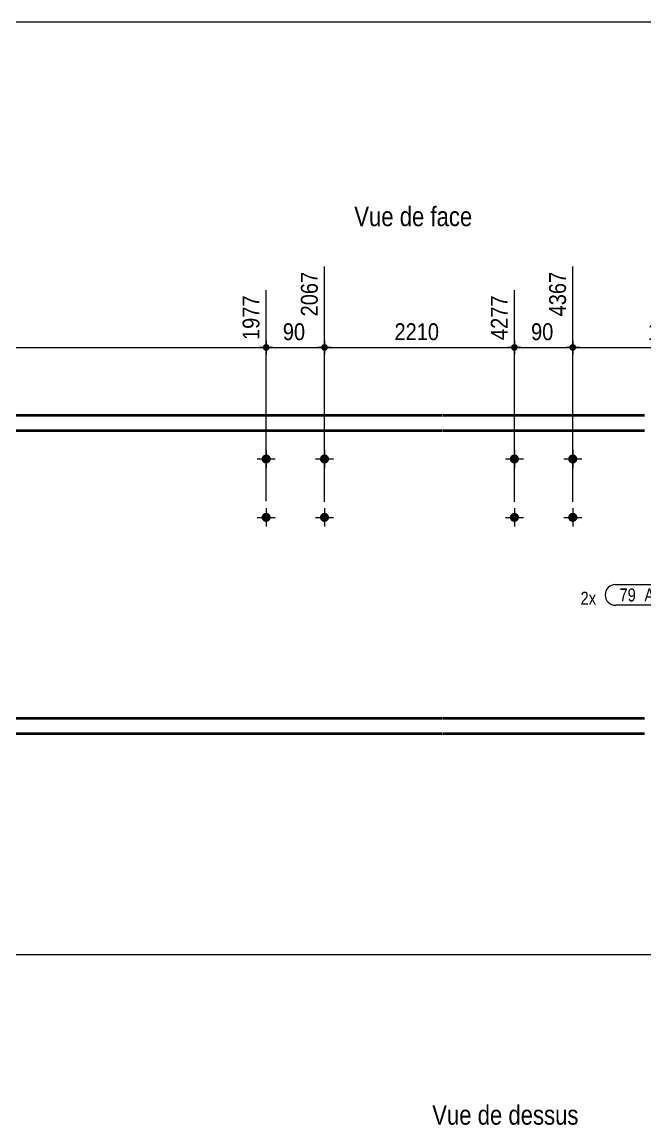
# Model space of a CAD drawing. Header units: millimetres. Extents: x 2 to 584, y 5 to 405.
# Drawn here: x 203.2 to 299.3, y 235 to 405 of the extents above; entities that cross this region are included whole.
import ezdxf

# ---------------------------------------------------------------- set-up
doc = ezdxf.new("R2010")
doc.units = ezdxf.units.MM
for name, color, linetype, lineweight in [('Autre type objet', 1, 'Continuous', 0), ('Boulon', 7, 'Continuous', 0), ('Cotation', 7, 'Continuous', 0), ('Feuille dessin', 5, 'Continuous', 0), ('Piece', 2, 'Continuous', 0), ('Repère pièce', 3, 'Continuous', 0)]:
    doc.layers.add(name, color=color, linetype=linetype, lineweight=lineweight)
doc.styles.add('ARIAL', font='ARIAL.TTF')
doc.styles.add('COMIC_SANS_MS', font='COMIC.TTF')

# ---------------------------------------------------------------- blocks, each defined once
blk = doc.blocks.new('*A10')
at = {"layer": 'Boulon'}
for points in [[(250.56, 337.6), (250.56, 337.57), (250.55, 337.54), (250.55, 337.5), (250.54, 337.47), (250.53, 337.44), (250.52, 337.4), (250.51, 337.37), (250.49, 337.34), (250.48, 337.31), (250.46, 337.28), (250.44, 337.25), (250.42, 337.22), (250.4, 337.19), (250.38, 337.17), (250.36, 337.14), (250.33, 337.12), (250.31, 337.1), (250.28, 337.08), (250.25, 337.06), (250.22, 337.04), (250.19, 337.02), (250.16, 337.01), (250.13, 336.99), (250.1, 336.98), (250.06, 336.97), (250.03, 336.96), (250, 336.95), (249.96, 336.95), (249.93, 336.94), (249.9, 336.94), (249.86, 336.94), (249.83, 336.94), (249.79, 336.94), (249.76, 336.95), (249.73, 336.95), (249.69, 336.96), (249.66, 336.97), (249.63, 336.98), (249.59, 336.99), (249.56, 337.01), (249.53, 337.02), (249.5, 337.04), (249.47, 337.06), (249.44, 337.08), (249.42, 337.1), (249.39, 337.12), (249.37, 337.14), (249.34, 337.17), (249.32, 337.19), (249.3, 337.22), (249.28, 337.25), (249.26, 337.28), (249.24, 337.31), (249.23, 337.34), (249.21, 337.37), (249.2, 337.4), (249.19, 337.44), (249.18, 337.47), (249.18, 337.5), (249.17, 337.54), (249.17, 337.57), (249.16, 337.6), (249.16, 337.64), (249.16, 337.67), (249.17, 337.71), (249.17, 337.74), (249.18, 337.78), (249.18, 337.81), (249.19, 337.84), (249.2, 337.87), (249.21, 337.91), (249.23, 337.94), (249.24, 337.97), (249.26, 338), (249.28, 338.03), (249.3, 338.06), (249.32, 338.08), (249.34, 338.11), (249.37, 338.13), (249.39, 338.16), (249.42, 338.18), (249.44, 338.2), (249.47, 338.22), (249.5, 338.24), (249.53, 338.26), (249.56, 338.27), (249.59, 338.29), (249.63, 338.3), (249.66, 338.31), (249.69, 338.32), (249.73, 338.33), (249.76, 338.33), (249.79, 338.34), (249.83, 338.34), (249.86, 338.34), (249.9, 338.34), (249.93, 338.34), (249.96, 338.33), (250, 338.33), (250.03, 338.32), (250.06, 338.31), (250.1, 338.3), (250.13, 338.29), (250.16, 338.27), (250.19, 338.26), (250.22, 338.24), (250.25, 338.22), (250.28, 338.2), (250.31, 338.18), (250.33, 338.16), (250.36, 338.13), (250.38, 338.11), (250.4, 338.08), (250.42, 338.06), (250.44, 338.03), (250.46, 338), (250.48, 337.97), (250.49, 337.94), (250.51, 337.91), (250.52, 337.87), (250.53, 337.84), (250.54, 337.81), (250.55, 337.78), (250.55, 337.74), (250.56, 337.71), (250.56, 337.67), (250.56, 337.64)], [(250.56, 328.6), (250.56, 328.57), (250.55, 328.54), (250.55, 328.5), (250.54, 328.47), (250.53, 328.44), (250.52, 328.4), (250.51, 328.37), (250.49, 328.34), (250.48, 328.31), (250.46, 328.28), (250.44, 328.25), (250.42, 328.22), (250.4, 328.19), (250.38, 328.17), (250.36, 328.14), (250.33, 328.12), (250.31, 328.1), (250.28, 328.08), (250.25, 328.06), (250.22, 328.04), (250.19, 328.02), (250.16, 328.01), (250.13, 327.99), (250.1, 327.98), (250.06, 327.97), (250.03, 327.96), (250, 327.95), (249.96, 327.95), (249.93, 327.94), (249.9, 327.94), (249.86, 327.94), (249.83, 327.94), (249.79, 327.94), (249.76, 327.95), (249.73, 327.95), (249.69, 327.96), (249.66, 327.97), (249.63, 327.98), (249.59, 327.99), (249.56, 328.01), (249.53, 328.02), (249.5, 328.04), (249.47, 328.06), (249.44, 328.08), (249.42, 328.1), (249.39, 328.12), (249.37, 328.14), (249.34, 328.17), (249.32, 328.19), (249.3, 328.22), (249.28, 328.25), (249.26, 328.28), (249.24, 328.31), (249.23, 328.34), (249.21, 328.37), (249.2, 328.4), (249.19, 328.44), (249.18, 328.47), (249.18, 328.5), (249.17, 328.54), (249.17, 328.57), (249.16, 328.6), (249.16, 328.64), (249.16, 328.67), (249.17, 328.71), (249.17, 328.74), (249.18, 328.78), (249.18, 328.81), (249.19, 328.84), (249.2, 328.87), (249.21, 328.91), (249.23, 328.94), (249.24, 328.97), (249.26, 329), (249.28, 329.03), (249.3, 329.06), (249.32, 329.08), (249.34, 329.11), (249.37, 329.13), (249.39, 329.16), (249.42, 329.18), (249.44, 329.2), (249.47, 329.22), (249.5, 329.24), (249.53, 329.26), (249.56, 329.27), (249.59, 329.29), (249.63, 329.3), (249.66, 329.31), (249.69, 329.32), (249.73, 329.33), (249.76, 329.33), (249.79, 329.34), (249.83, 329.34), (249.86, 329.34), (249.9, 329.34), (249.93, 329.34), (249.96, 329.33), (250, 329.33), (250.03, 329.32), (250.06, 329.31), (250.1, 329.3), (250.13, 329.29), (250.16, 329.27), (250.19, 329.26), (250.22, 329.24), (250.25, 329.22), (250.28, 329.2), (250.31, 329.18), (250.33, 329.16), (250.36, 329.13), (250.38, 329.11), (250.4, 329.08), (250.42, 329.06), (250.44, 329.03), (250.46, 329), (250.48, 328.97), (250.49, 328.94), (250.51, 328.91), (250.52, 328.87), (250.53, 328.84), (250.54, 328.81), (250.55, 328.78), (250.55, 328.74), (250.56, 328.71), (250.56, 328.67), (250.56, 328.64)]]:
    blk.add_hatch(color=256, dxfattribs=at).paths.add_polyline_path(points, flags=17)
at = {"layer": 'Boulon', "linetype": 'Continuous', "lineweight": 0}
for p, q in [((249.86, 339.04), (249.86, 336.24)), ((248.46, 337.64), (251.26, 337.64)), ((249.86, 330.04), (249.86, 327.24)), ((248.46, 328.64), (251.26, 328.64))]:
    blk.add_line(p, q, dxfattribs=at)
blk = doc.blocks.new('*A11')
at = {"layer": 'Boulon'}
for points in [[(241.56, 337.6), (241.56, 337.57), (241.55, 337.54), (241.55, 337.5), (241.54, 337.47), (241.53, 337.44), (241.52, 337.4), (241.51, 337.37), (241.49, 337.34), (241.48, 337.31), (241.46, 337.28), (241.44, 337.25), (241.42, 337.22), (241.4, 337.19), (241.38, 337.17), (241.36, 337.14), (241.33, 337.12), (241.31, 337.1), (241.28, 337.08), (241.25, 337.06), (241.22, 337.04), (241.19, 337.02), (241.16, 337.01), (241.13, 336.99), (241.1, 336.98), (241.06, 336.97), (241.03, 336.96), (241, 336.95), (240.96, 336.95), (240.93, 336.94), (240.9, 336.94), (240.86, 336.94), (240.83, 336.94), (240.79, 336.94), (240.76, 336.95), (240.73, 336.95), (240.69, 336.96), (240.66, 336.97), (240.63, 336.98), (240.59, 336.99), (240.56, 337.01), (240.53, 337.02), (240.5, 337.04), (240.47, 337.06), (240.44, 337.08), (240.42, 337.1), (240.39, 337.12), (240.37, 337.14), (240.34, 337.17), (240.32, 337.19), (240.3, 337.22), (240.28, 337.25), (240.26, 337.28), (240.24, 337.31), (240.23, 337.34), (240.21, 337.37), (240.2, 337.4), (240.19, 337.44), (240.18, 337.47), (240.18, 337.5), (240.17, 337.54), (240.17, 337.57), (240.16, 337.6), (240.16, 337.64), (240.16, 337.67), (240.17, 337.71), (240.17, 337.74), (240.18, 337.78), (240.18, 337.81), (240.19, 337.84), (240.2, 337.87), (240.21, 337.91), (240.23, 337.94), (240.24, 337.97), (240.26, 338), (240.28, 338.03), (240.3, 338.06), (240.32, 338.08), (240.34, 338.11), (240.37, 338.13), (240.39, 338.16), (240.42, 338.18), (240.44, 338.2), (240.47, 338.22), (240.5, 338.24), (240.53, 338.26), (240.56, 338.27), (240.59, 338.29), (240.63, 338.3), (240.66, 338.31), (240.69, 338.32), (240.73, 338.33), (240.76, 338.33), (240.79, 338.34), (240.83, 338.34), (240.86, 338.34), (240.9, 338.34), (240.93, 338.34), (240.96, 338.33), (241, 338.33), (241.03, 338.32), (241.06, 338.31), (241.1, 338.3), (241.13, 338.29), (241.16, 338.27), (241.19, 338.26), (241.22, 338.24), (241.25, 338.22), (241.28, 338.2), (241.31, 338.18), (241.33, 338.16), (241.36, 338.13), (241.38, 338.11), (241.4, 338.08), (241.42, 338.06), (241.44, 338.03), (241.46, 338), (241.48, 337.97), (241.49, 337.94), (241.51, 337.91), (241.52, 337.87), (241.53, 337.84), (241.54, 337.81), (241.55, 337.78), (241.55, 337.74), (241.56, 337.71), (241.56, 337.67), (241.56, 337.64)], [(241.56, 328.6), (241.56, 328.57), (241.55, 328.54), (241.55, 328.5), (241.54, 328.47), (241.53, 328.44), (241.52, 328.4), (241.51, 328.37), (241.49, 328.34), (241.48, 328.31), (241.46, 328.28), (241.44, 328.25), (241.42, 328.22), (241.4, 328.19), (241.38, 328.17), (241.36, 328.14), (241.33, 328.12), (241.31, 328.1), (241.28, 328.08), (241.25, 328.06), (241.22, 328.04), (241.19, 328.02), (241.16, 328.01), (241.13, 327.99), (241.1, 327.98), (241.06, 327.97), (241.03, 327.96), (241, 327.95), (240.96, 327.95), (240.93, 327.94), (240.9, 327.94), (240.86, 327.94), (240.83, 327.94), (240.79, 327.94), (240.76, 327.95), (240.73, 327.95), (240.69, 327.96), (240.66, 327.97), (240.63, 327.98), (240.59, 327.99), (240.56, 328.01), (240.53, 328.02), (240.5, 328.04), (240.47, 328.06), (240.44, 328.08), (240.42, 328.1), (240.39, 328.12), (240.37, 328.14), (240.34, 328.17), (240.32, 328.19), (240.3, 328.22), (240.28, 328.25), (240.26, 328.28), (240.24, 328.31), (240.23, 328.34), (240.21, 328.37), (240.2, 328.4), (240.19, 328.44), (240.18, 328.47), (240.18, 328.5), (240.17, 328.54), (240.17, 328.57), (240.16, 328.6), (240.16, 328.64), (240.16, 328.67), (240.17, 328.71), (240.17, 328.74), (240.18, 328.78), (240.18, 328.81), (240.19, 328.84), (240.2, 328.87), (240.21, 328.91), (240.23, 328.94), (240.24, 328.97), (240.26, 329), (240.28, 329.03), (240.3, 329.06), (240.32, 329.08), (240.34, 329.11), (240.37, 329.13), (240.39, 329.16), (240.42, 329.18), (240.44, 329.2), (240.47, 329.22), (240.5, 329.24), (240.53, 329.26), (240.56, 329.27), (240.59, 329.29), (240.63, 329.3), (240.66, 329.31), (240.69, 329.32), (240.73, 329.33), (240.76, 329.33), (240.79, 329.34), (240.83, 329.34), (240.86, 329.34), (240.9, 329.34), (240.93, 329.34), (240.96, 329.33), (241, 329.33), (241.03, 329.32), (241.06, 329.31), (241.1, 329.3), (241.13, 329.29), (241.16, 329.27), (241.19, 329.26), (241.22, 329.24), (241.25, 329.22), (241.28, 329.2), (241.31, 329.18), (241.33, 329.16), (241.36, 329.13), (241.38, 329.11), (241.4, 329.08), (241.42, 329.06), (241.44, 329.03), (241.46, 329), (241.48, 328.97), (241.49, 328.94), (241.51, 328.91), (241.52, 328.87), (241.53, 328.84), (241.54, 328.81), (241.55, 328.78), (241.55, 328.74), (241.56, 328.71), (241.56, 328.67), (241.56, 328.64)]]:
    blk.add_hatch(color=256, dxfattribs=at).paths.add_polyline_path(points, flags=17)
at = {"layer": 'Boulon', "linetype": 'Continuous', "lineweight": 0}
for p, q in [((240.86, 339.04), (240.86, 336.24)), ((239.46, 337.64), (242.26, 337.64)), ((240.86, 330.04), (240.86, 327.24)), ((239.46, 328.64), (242.26, 328.64))]:
    blk.add_line(p, q, dxfattribs=at)
blk = doc.blocks.new('*A14')
at = {"layer": 'Boulon'}
for points in [[(288.87, 337.6), (288.86, 337.57), (288.86, 337.54), (288.85, 337.5), (288.85, 337.47), (288.84, 337.44), (288.83, 337.4), (288.81, 337.37), (288.8, 337.34), (288.78, 337.31), (288.77, 337.28), (288.75, 337.25), (288.73, 337.22), (288.71, 337.19), (288.69, 337.17), (288.66, 337.14), (288.64, 337.12), (288.61, 337.1), (288.58, 337.08), (288.56, 337.06), (288.53, 337.04), (288.5, 337.02), (288.47, 337.01), (288.44, 336.99), (288.4, 336.98), (288.37, 336.97), (288.34, 336.96), (288.3, 336.95), (288.27, 336.95), (288.24, 336.94), (288.2, 336.94), (288.17, 336.94), (288.13, 336.94), (288.1, 336.94), (288.06, 336.95), (288.03, 336.95), (288, 336.96), (287.96, 336.97), (287.93, 336.98), (287.9, 336.99), (287.87, 337.01), (287.84, 337.02), (287.81, 337.04), (287.78, 337.06), (287.75, 337.08), (287.72, 337.1), (287.7, 337.12), (287.67, 337.14), (287.65, 337.17), (287.63, 337.19), (287.6, 337.22), (287.59, 337.25), (287.57, 337.28), (287.55, 337.31), (287.53, 337.34), (287.52, 337.37), (287.51, 337.4), (287.5, 337.44), (287.49, 337.47), (287.48, 337.5), (287.47, 337.54), (287.47, 337.57), (287.47, 337.6), (287.47, 337.64), (287.47, 337.67), (287.47, 337.71), (287.47, 337.74), (287.48, 337.78), (287.49, 337.81), (287.5, 337.84), (287.51, 337.87), (287.52, 337.91), (287.53, 337.94), (287.55, 337.97), (287.57, 338), (287.59, 338.03), (287.6, 338.06), (287.63, 338.08), (287.65, 338.11), (287.67, 338.13), (287.7, 338.16), (287.72, 338.18), (287.75, 338.2), (287.78, 338.22), (287.81, 338.24), (287.84, 338.26), (287.87, 338.27), (287.9, 338.29), (287.93, 338.3), (287.96, 338.31), (288, 338.32), (288.03, 338.33), (288.06, 338.33), (288.1, 338.34), (288.13, 338.34), (288.17, 338.34), (288.2, 338.34), (288.24, 338.34), (288.27, 338.33), (288.3, 338.33), (288.34, 338.32), (288.37, 338.31), (288.4, 338.3), (288.44, 338.29), (288.47, 338.27), (288.5, 338.26), (288.53, 338.24), (288.56, 338.22), (288.58, 338.2), (288.61, 338.18), (288.64, 338.16), (288.66, 338.13), (288.69, 338.11), (288.71, 338.08), (288.73, 338.06), (288.75, 338.03), (288.77, 338), (288.78, 337.97), (288.8, 337.94), (288.81, 337.91), (288.83, 337.87), (288.84, 337.84), (288.85, 337.81), (288.85, 337.78), (288.86, 337.74), (288.86, 337.71), (288.87, 337.67), (288.87, 337.64)], [(288.87, 328.6), (288.86, 328.57), (288.86, 328.54), (288.85, 328.5), (288.85, 328.47), (288.84, 328.44), (288.83, 328.4), (288.81, 328.37), (288.8, 328.34), (288.78, 328.31), (288.77, 328.28), (288.75, 328.25), (288.73, 328.22), (288.71, 328.19), (288.69, 328.17), (288.66, 328.14), (288.64, 328.12), (288.61, 328.1), (288.58, 328.08), (288.56, 328.06), (288.53, 328.04), (288.5, 328.02), (288.47, 328.01), (288.44, 327.99), (288.4, 327.98), (288.37, 327.97), (288.34, 327.96), (288.3, 327.95), (288.27, 327.95), (288.24, 327.94), (288.2, 327.94), (288.17, 327.94), (288.13, 327.94), (288.1, 327.94), (288.06, 327.95), (288.03, 327.95), (288, 327.96), (287.96, 327.97), (287.93, 327.98), (287.9, 327.99), (287.87, 328.01), (287.84, 328.02), (287.81, 328.04), (287.78, 328.06), (287.75, 328.08), (287.72, 328.1), (287.7, 328.12), (287.67, 328.14), (287.65, 328.17), (287.63, 328.19), (287.6, 328.22), (287.59, 328.25), (287.57, 328.28), (287.55, 328.31), (287.53, 328.34), (287.52, 328.37), (287.51, 328.4), (287.5, 328.44), (287.49, 328.47), (287.48, 328.5), (287.47, 328.54), (287.47, 328.57), (287.47, 328.6), (287.47, 328.64), (287.47, 328.67), (287.47, 328.71), (287.47, 328.74), (287.48, 328.78), (287.49, 328.81), (287.5, 328.84), (287.51, 328.87), (287.52, 328.91), (287.53, 328.94), (287.55, 328.97), (287.57, 329), (287.59, 329.03), (287.6, 329.06), (287.63, 329.08), (287.65, 329.11), (287.67, 329.13), (287.7, 329.16), (287.72, 329.18), (287.75, 329.2), (287.78, 329.22), (287.81, 329.24), (287.84, 329.26), (287.87, 329.27), (287.9, 329.29), (287.93, 329.3), (287.96, 329.31), (288, 329.32), (288.03, 329.33), (288.06, 329.33), (288.1, 329.34), (288.13, 329.34), (288.17, 329.34), (288.2, 329.34), (288.24, 329.34), (288.27, 329.33), (288.3, 329.33), (288.34, 329.32), (288.37, 329.31), (288.4, 329.3), (288.44, 329.29), (288.47, 329.27), (288.5, 329.26), (288.53, 329.24), (288.56, 329.22), (288.58, 329.2), (288.61, 329.18), (288.64, 329.16), (288.66, 329.13), (288.69, 329.11), (288.71, 329.08), (288.73, 329.06), (288.75, 329.03), (288.77, 329), (288.78, 328.97), (288.8, 328.94), (288.81, 328.91), (288.83, 328.87), (288.84, 328.84), (288.85, 328.81), (288.85, 328.78), (288.86, 328.74), (288.86, 328.71), (288.87, 328.67), (288.87, 328.64)]]:
    blk.add_hatch(color=256, dxfattribs=at).paths.add_polyline_path(points, flags=17)
at = {"layer": 'Boulon', "linetype": 'Continuous', "lineweight": 0}
for p, q in [((288.17, 339.04), (288.17, 336.24)), ((286.77, 337.64), (289.57, 337.64)), ((288.17, 330.04), (288.17, 327.24)), ((286.77, 328.64), (289.57, 328.64))]:
    blk.add_line(p, q, dxfattribs=at)
blk = doc.blocks.new('*A15')
at = {"layer": 'Boulon'}
for points in [[(279.87, 337.6), (279.86, 337.57), (279.86, 337.54), (279.85, 337.5), (279.85, 337.47), (279.84, 337.44), (279.83, 337.4), (279.81, 337.37), (279.8, 337.34), (279.78, 337.31), (279.77, 337.28), (279.75, 337.25), (279.73, 337.22), (279.71, 337.19), (279.69, 337.17), (279.66, 337.14), (279.64, 337.12), (279.61, 337.1), (279.58, 337.08), (279.56, 337.06), (279.53, 337.04), (279.5, 337.02), (279.47, 337.01), (279.44, 336.99), (279.4, 336.98), (279.37, 336.97), (279.34, 336.96), (279.3, 336.95), (279.27, 336.95), (279.24, 336.94), (279.2, 336.94), (279.17, 336.94), (279.13, 336.94), (279.1, 336.94), (279.06, 336.95), (279.03, 336.95), (279, 336.96), (278.96, 336.97), (278.93, 336.98), (278.9, 336.99), (278.87, 337.01), (278.84, 337.02), (278.81, 337.04), (278.78, 337.06), (278.75, 337.08), (278.72, 337.1), (278.7, 337.12), (278.67, 337.14), (278.65, 337.17), (278.63, 337.19), (278.6, 337.22), (278.59, 337.25), (278.57, 337.28), (278.55, 337.31), (278.53, 337.34), (278.52, 337.37), (278.51, 337.4), (278.5, 337.44), (278.49, 337.47), (278.48, 337.5), (278.47, 337.54), (278.47, 337.57), (278.47, 337.6), (278.47, 337.64), (278.47, 337.67), (278.47, 337.71), (278.47, 337.74), (278.48, 337.78), (278.49, 337.81), (278.5, 337.84), (278.51, 337.87), (278.52, 337.91), (278.53, 337.94), (278.55, 337.97), (278.57, 338), (278.59, 338.03), (278.6, 338.06), (278.63, 338.08), (278.65, 338.11), (278.67, 338.13), (278.7, 338.16), (278.72, 338.18), (278.75, 338.2), (278.78, 338.22), (278.81, 338.24), (278.84, 338.26), (278.87, 338.27), (278.9, 338.29), (278.93, 338.3), (278.96, 338.31), (279, 338.32), (279.03, 338.33), (279.06, 338.33), (279.1, 338.34), (279.13, 338.34), (279.17, 338.34), (279.2, 338.34), (279.24, 338.34), (279.27, 338.33), (279.3, 338.33), (279.34, 338.32), (279.37, 338.31), (279.4, 338.3), (279.44, 338.29), (279.47, 338.27), (279.5, 338.26), (279.53, 338.24), (279.56, 338.22), (279.58, 338.2), (279.61, 338.18), (279.64, 338.16), (279.66, 338.13), (279.69, 338.11), (279.71, 338.08), (279.73, 338.06), (279.75, 338.03), (279.77, 338), (279.78, 337.97), (279.8, 337.94), (279.81, 337.91), (279.83, 337.87), (279.84, 337.84), (279.85, 337.81), (279.85, 337.78), (279.86, 337.74), (279.86, 337.71), (279.87, 337.67), (279.87, 337.64)], [(279.87, 328.6), (279.86, 328.57), (279.86, 328.54), (279.85, 328.5), (279.85, 328.47), (279.84, 328.44), (279.83, 328.4), (279.81, 328.37), (279.8, 328.34), (279.78, 328.31), (279.77, 328.28), (279.75, 328.25), (279.73, 328.22), (279.71, 328.19), (279.69, 328.17), (279.66, 328.14), (279.64, 328.12), (279.61, 328.1), (279.58, 328.08), (279.56, 328.06), (279.53, 328.04), (279.5, 328.02), (279.47, 328.01), (279.44, 327.99), (279.4, 327.98), (279.37, 327.97), (279.34, 327.96), (279.3, 327.95), (279.27, 327.95), (279.24, 327.94), (279.2, 327.94), (279.17, 327.94), (279.13, 327.94), (279.1, 327.94), (279.06, 327.95), (279.03, 327.95), (279, 327.96), (278.96, 327.97), (278.93, 327.98), (278.9, 327.99), (278.87, 328.01), (278.84, 328.02), (278.81, 328.04), (278.78, 328.06), (278.75, 328.08), (278.72, 328.1), (278.7, 328.12), (278.67, 328.14), (278.65, 328.17), (278.63, 328.19), (278.6, 328.22), (278.59, 328.25), (278.57, 328.28), (278.55, 328.31), (278.53, 328.34), (278.52, 328.37), (278.51, 328.4), (278.5, 328.44), (278.49, 328.47), (278.48, 328.5), (278.47, 328.54), (278.47, 328.57), (278.47, 328.6), (278.47, 328.64), (278.47, 328.67), (278.47, 328.71), (278.47, 328.74), (278.48, 328.78), (278.49, 328.81), (278.5, 328.84), (278.51, 328.87), (278.52, 328.91), (278.53, 328.94), (278.55, 328.97), (278.57, 329), (278.59, 329.03), (278.6, 329.06), (278.63, 329.08), (278.65, 329.11), (278.67, 329.13), (278.7, 329.16), (278.72, 329.18), (278.75, 329.2), (278.78, 329.22), (278.81, 329.24), (278.84, 329.26), (278.87, 329.27), (278.9, 329.29), (278.93, 329.3), (278.96, 329.31), (279, 329.32), (279.03, 329.33), (279.06, 329.33), (279.1, 329.34), (279.13, 329.34), (279.17, 329.34), (279.2, 329.34), (279.24, 329.34), (279.27, 329.33), (279.3, 329.33), (279.34, 329.32), (279.37, 329.31), (279.4, 329.3), (279.44, 329.29), (279.47, 329.27), (279.5, 329.26), (279.53, 329.24), (279.56, 329.22), (279.58, 329.2), (279.61, 329.18), (279.64, 329.16), (279.66, 329.13), (279.69, 329.11), (279.71, 329.08), (279.73, 329.06), (279.75, 329.03), (279.77, 329), (279.78, 328.97), (279.8, 328.94), (279.81, 328.91), (279.83, 328.87), (279.84, 328.84), (279.85, 328.81), (279.85, 328.78), (279.86, 328.74), (279.86, 328.71), (279.87, 328.67), (279.87, 328.64)]]:
    blk.add_hatch(color=256, dxfattribs=at).paths.add_polyline_path(points, flags=17)
at = {"layer": 'Boulon', "linetype": 'Continuous', "lineweight": 0}
for p, q in [((279.17, 339.04), (279.17, 336.24)), ((277.77, 337.64), (280.57, 337.64)), ((279.17, 330.04), (279.17, 327.24)), ((277.77, 328.64), (280.57, 328.64))]:
    blk.add_line(p, q, dxfattribs=at)
blk = doc.blocks.new('*A21')
at = {"layer": 'Piece', "color": 2, "linetype": 'Continuous', "lineweight": 40}
for p, q in [((267.970239, 344.33913), (43.128043, 344.33913)), ((299.26417, 344.33913), (268.070239, 344.33913)), ((43.818043, 342.03913), (267.970239, 342.03913)), ((268.070239, 342.03913), (299.26417, 342.03913)), ((267.970239, 297.63913), (57.138043, 297.63913)), ((299.26417, 297.63913), (268.070239, 297.63913)), ((57.828043, 295.33913), (267.970239, 295.33913)), ((268.070239, 295.33913), (299.26417, 295.33913))]:
    blk.add_line(p, q, dxfattribs=at)
blk = doc.blocks.new('*A67')
at = {"layer": 'Feuille dessin', "linetype": 'Continuous', "lineweight": 0}
blk.add_line((579, 405), (5, 405), dxfattribs=at)
blk = doc.blocks.new('*A90')
at = {"layer": 'Repère pièce', "linetype": 'Continuous', "lineweight": 0}
for p, q in [((294.775474, 318.280126), (308.508092, 318.280126)), ((313.708092, 317.030126), (310.708092, 317.030126)), ((318.304319, 312.686443), (313.708092, 317.030126)), ((308.508092, 315.080126), (294.775474, 315.080126))]:
    blk.add_line(p, q, dxfattribs=at)
for centre, start, end in [((294.775474, 316.680126), 90, 270), ((308.508092, 316.680126), 270, 90)]:
    blk.add_arc(centre, 1.6, start, end, dxfattribs=at)
at = {"layer": 'Repère pièce', "style": 'COMIC_SANS_MS', "width": 0.85}
for s, p in [('2x', (289.373326, 315.180126)), ('79', (295.375474, 315.680126)), ('AV/', (299.231334, 315.680126)), ('AR', (304.281138, 315.680126))]:
    blk.add_text(s, height=2, dxfattribs=at).set_placement(p)
blk = doc.blocks.new('*A91')
at = {"layer": 'Autre type objet', "style": 'COMIC_SANS_MS', "width": 0.85}
blk.add_text('Vue de face', height=3, dxfattribs=at).set_placement((254.455468, 373.531219))
blk = doc.blocks.new('*A98')
at = {"layer": 'Cotation', "linetype": 'Continuous', "lineweight": 0}
blk.add_line((88.1, 261.25), (310.56, 261.25), dxfattribs=at)
blk = doc.blocks.new('*A110')
at = {"layer": 'Cotation'}
for points in [[(111.53, 354.32), (111.51, 354.32), (111.48, 354.32), (111.46, 354.33), (111.43, 354.33), (111.41, 354.34), (111.38, 354.35), (111.36, 354.36), (111.34, 354.37), (111.31, 354.38), (111.29, 354.39), (111.27, 354.41), (111.25, 354.42), (111.23, 354.44), (111.21, 354.45), (111.19, 354.47), (111.17, 354.49), (111.16, 354.51), (111.14, 354.53), (111.13, 354.55), (111.11, 354.57), (111.1, 354.59), (111.09, 354.62), (111.08, 354.64), (111.07, 354.66), (111.06, 354.69), (111.05, 354.71), (111.05, 354.74), (111.04, 354.76), (111.04, 354.79), (111.04, 354.81), (111.04, 354.84), (111.04, 354.86), (111.04, 354.89), (111.04, 354.92), (111.05, 354.94), (111.05, 354.97), (111.06, 354.99), (111.07, 355.01), (111.08, 355.04), (111.09, 355.06), (111.1, 355.08), (111.11, 355.11), (111.13, 355.13), (111.14, 355.15), (111.16, 355.17), (111.17, 355.19), (111.19, 355.21), (111.21, 355.22), (111.23, 355.24), (111.25, 355.26), (111.27, 355.27), (111.29, 355.29), (111.31, 355.3), (111.34, 355.31), (111.36, 355.32), (111.38, 355.33), (111.41, 355.34), (111.43, 355.34), (111.46, 355.35), (111.48, 355.35), (111.51, 355.36), (111.53, 355.36), (111.56, 355.36), (111.58, 355.36), (111.61, 355.36), (111.63, 355.35), (111.66, 355.35), (111.68, 355.34), (111.71, 355.34), (111.73, 355.33), (111.76, 355.32), (111.78, 355.31), (111.8, 355.3), (111.83, 355.29), (111.85, 355.27), (111.87, 355.26), (111.89, 355.24), (111.91, 355.22), (111.93, 355.21), (111.94, 355.19), (111.96, 355.17), (111.98, 355.15), (111.99, 355.13), (112, 355.11), (112.02, 355.08), (112.03, 355.06), (112.04, 355.04), (112.05, 355.01), (112.06, 354.99), (112.06, 354.97), (112.07, 354.94), (112.07, 354.92), (112.08, 354.89), (112.08, 354.86), (112.08, 354.84), (112.08, 354.81), (112.08, 354.79), (112.07, 354.76), (112.07, 354.74), (112.06, 354.71), (112.06, 354.69), (112.05, 354.66), (112.04, 354.64), (112.03, 354.62), (112.02, 354.59), (112, 354.57), (111.99, 354.55), (111.98, 354.53), (111.96, 354.51), (111.94, 354.49), (111.93, 354.47), (111.91, 354.45), (111.89, 354.44), (111.87, 354.42), (111.85, 354.41), (111.83, 354.39), (111.8, 354.38), (111.78, 354.37), (111.76, 354.36), (111.73, 354.35), (111.71, 354.34), (111.68, 354.33), (111.66, 354.33), (111.63, 354.32), (111.61, 354.32), (111.58, 354.32), (111.56, 354.32)], [(240.84, 354.32), (240.81, 354.32), (240.79, 354.32), (240.76, 354.33), (240.74, 354.33), (240.71, 354.34), (240.69, 354.35), (240.66, 354.36), (240.64, 354.37), (240.62, 354.38), (240.59, 354.39), (240.57, 354.41), (240.55, 354.42), (240.53, 354.44), (240.51, 354.45), (240.49, 354.47), (240.48, 354.49), (240.46, 354.51), (240.44, 354.53), (240.43, 354.55), (240.42, 354.57), (240.4, 354.59), (240.39, 354.62), (240.38, 354.64), (240.37, 354.66), (240.36, 354.69), (240.36, 354.71), (240.35, 354.74), (240.35, 354.76), (240.34, 354.79), (240.34, 354.81), (240.34, 354.84), (240.34, 354.86), (240.34, 354.89), (240.35, 354.92), (240.35, 354.94), (240.36, 354.97), (240.36, 354.99), (240.37, 355.01), (240.38, 355.04), (240.39, 355.06), (240.4, 355.08), (240.42, 355.11), (240.43, 355.13), (240.44, 355.15), (240.46, 355.17), (240.48, 355.19), (240.49, 355.21), (240.51, 355.22), (240.53, 355.24), (240.55, 355.26), (240.57, 355.27), (240.59, 355.29), (240.62, 355.3), (240.64, 355.31), (240.66, 355.32), (240.69, 355.33), (240.71, 355.34), (240.74, 355.34), (240.76, 355.35), (240.79, 355.35), (240.81, 355.36), (240.84, 355.36), (240.86, 355.36), (240.89, 355.36), (240.91, 355.36), (240.94, 355.35), (240.96, 355.35), (240.99, 355.34), (241.01, 355.34), (241.04, 355.33), (241.06, 355.32), (241.08, 355.31), (241.11, 355.3), (241.13, 355.29), (241.15, 355.27), (241.17, 355.26), (241.19, 355.24), (241.21, 355.22), (241.23, 355.21), (241.25, 355.19), (241.26, 355.17), (241.28, 355.15), (241.29, 355.13), (241.31, 355.11), (241.32, 355.08), (241.33, 355.06), (241.34, 355.04), (241.35, 355.01), (241.36, 354.99), (241.37, 354.97), (241.37, 354.94), (241.38, 354.92), (241.38, 354.89), (241.38, 354.86), (241.38, 354.84), (241.38, 354.81), (241.38, 354.79), (241.38, 354.76), (241.37, 354.74), (241.37, 354.71), (241.36, 354.69), (241.35, 354.66), (241.34, 354.64), (241.33, 354.62), (241.32, 354.59), (241.31, 354.57), (241.29, 354.55), (241.28, 354.53), (241.26, 354.51), (241.25, 354.49), (241.23, 354.47), (241.21, 354.45), (241.19, 354.44), (241.17, 354.42), (241.15, 354.41), (241.13, 354.39), (241.11, 354.38), (241.08, 354.37), (241.06, 354.36), (241.04, 354.35), (241.01, 354.34), (240.99, 354.33), (240.96, 354.33), (240.94, 354.32), (240.91, 354.32), (240.89, 354.32), (240.86, 354.32)]]:
    blk.add_hatch(color=256, dxfattribs=at).paths.add_polyline_path(points, flags=17)
at = {"layer": 'Cotation', "linetype": 'Continuous', "lineweight": 0}
for p, q in [((111.56, 331.14), (111.56, 365.4)), ((240.86, 331.14), (240.86, 363.69)), ((111.56, 355.88), (111.56, 353.8)), ((240.86, 355.88), (240.86, 353.8)), ((112.6, 354.84), (110.52, 354.84)), ((111.56, 354.84), (110.52, 354.84)), ((111.56, 354.84), (240.86, 354.84)), ((241.9, 354.84), (239.82, 354.84)), ((240.86, 354.84), (241.9, 354.84))]:
    blk.add_line(p, q, dxfattribs=at)
at = {"layer": 'Cotation'}
for p in [(111.56, 354.84), (240.86, 354.84)]:
    blk.add_point(p, dxfattribs=at)
at = {"layer": 'Cotation', "style": 'ARIAL', "width": 0.85}
blk.add_text('1977', height=2.6, rotation=90.0002, dxfattribs=at).set_placement((239.82, 355.98))
blk.add_text('1293', height=2.6, dxfattribs=at).set_placement((172.35, 355.96))
blk = doc.blocks.new('*A111')
at = {"layer": 'Cotation'}
for points in [[(240.84, 354.32), (240.81, 354.32), (240.79, 354.32), (240.76, 354.33), (240.74, 354.33), (240.71, 354.34), (240.69, 354.35), (240.66, 354.36), (240.64, 354.37), (240.62, 354.38), (240.59, 354.39), (240.57, 354.41), (240.55, 354.42), (240.53, 354.44), (240.51, 354.45), (240.49, 354.47), (240.48, 354.49), (240.46, 354.51), (240.44, 354.53), (240.43, 354.55), (240.42, 354.57), (240.4, 354.59), (240.39, 354.62), (240.38, 354.64), (240.37, 354.66), (240.36, 354.69), (240.36, 354.71), (240.35, 354.74), (240.35, 354.76), (240.34, 354.79), (240.34, 354.81), (240.34, 354.84), (240.34, 354.86), (240.34, 354.89), (240.35, 354.92), (240.35, 354.94), (240.36, 354.97), (240.36, 354.99), (240.37, 355.01), (240.38, 355.04), (240.39, 355.06), (240.4, 355.08), (240.42, 355.11), (240.43, 355.13), (240.44, 355.15), (240.46, 355.17), (240.48, 355.19), (240.49, 355.21), (240.51, 355.22), (240.53, 355.24), (240.55, 355.26), (240.57, 355.27), (240.59, 355.29), (240.62, 355.3), (240.64, 355.31), (240.66, 355.32), (240.69, 355.33), (240.71, 355.34), (240.74, 355.34), (240.76, 355.35), (240.79, 355.35), (240.81, 355.36), (240.84, 355.36), (240.86, 355.36), (240.89, 355.36), (240.91, 355.36), (240.94, 355.35), (240.96, 355.35), (240.99, 355.34), (241.01, 355.34), (241.04, 355.33), (241.06, 355.32), (241.08, 355.31), (241.11, 355.3), (241.13, 355.29), (241.15, 355.27), (241.17, 355.26), (241.19, 355.24), (241.21, 355.22), (241.23, 355.21), (241.25, 355.19), (241.26, 355.17), (241.28, 355.15), (241.29, 355.13), (241.31, 355.11), (241.32, 355.08), (241.33, 355.06), (241.34, 355.04), (241.35, 355.01), (241.36, 354.99), (241.37, 354.97), (241.37, 354.94), (241.38, 354.92), (241.38, 354.89), (241.38, 354.86), (241.38, 354.84), (241.38, 354.81), (241.38, 354.79), (241.38, 354.76), (241.37, 354.74), (241.37, 354.71), (241.36, 354.69), (241.35, 354.66), (241.34, 354.64), (241.33, 354.62), (241.32, 354.59), (241.31, 354.57), (241.29, 354.55), (241.28, 354.53), (241.26, 354.51), (241.25, 354.49), (241.23, 354.47), (241.21, 354.45), (241.19, 354.44), (241.17, 354.42), (241.15, 354.41), (241.13, 354.39), (241.11, 354.38), (241.08, 354.37), (241.06, 354.36), (241.04, 354.35), (241.01, 354.34), (240.99, 354.33), (240.96, 354.33), (240.94, 354.32), (240.91, 354.32), (240.89, 354.32), (240.86, 354.32)], [(249.84, 354.32), (249.81, 354.32), (249.79, 354.32), (249.76, 354.33), (249.74, 354.33), (249.71, 354.34), (249.69, 354.35), (249.66, 354.36), (249.64, 354.37), (249.62, 354.38), (249.59, 354.39), (249.57, 354.41), (249.55, 354.42), (249.53, 354.44), (249.51, 354.45), (249.49, 354.47), (249.48, 354.49), (249.46, 354.51), (249.44, 354.53), (249.43, 354.55), (249.42, 354.57), (249.4, 354.59), (249.39, 354.62), (249.38, 354.64), (249.37, 354.66), (249.36, 354.69), (249.36, 354.71), (249.35, 354.74), (249.35, 354.76), (249.34, 354.79), (249.34, 354.81), (249.34, 354.84), (249.34, 354.86), (249.34, 354.89), (249.35, 354.92), (249.35, 354.94), (249.36, 354.97), (249.36, 354.99), (249.37, 355.01), (249.38, 355.04), (249.39, 355.06), (249.4, 355.08), (249.42, 355.11), (249.43, 355.13), (249.44, 355.15), (249.46, 355.17), (249.48, 355.19), (249.49, 355.21), (249.51, 355.22), (249.53, 355.24), (249.55, 355.26), (249.57, 355.27), (249.59, 355.29), (249.62, 355.3), (249.64, 355.31), (249.66, 355.32), (249.69, 355.33), (249.71, 355.34), (249.74, 355.34), (249.76, 355.35), (249.79, 355.35), (249.81, 355.36), (249.84, 355.36), (249.86, 355.36), (249.89, 355.36), (249.91, 355.36), (249.94, 355.35), (249.96, 355.35), (249.99, 355.34), (250.01, 355.34), (250.04, 355.33), (250.06, 355.32), (250.08, 355.31), (250.11, 355.3), (250.13, 355.29), (250.15, 355.27), (250.17, 355.26), (250.19, 355.24), (250.21, 355.22), (250.23, 355.21), (250.25, 355.19), (250.26, 355.17), (250.28, 355.15), (250.29, 355.13), (250.31, 355.11), (250.32, 355.08), (250.33, 355.06), (250.34, 355.04), (250.35, 355.01), (250.36, 354.99), (250.37, 354.97), (250.37, 354.94), (250.38, 354.92), (250.38, 354.89), (250.38, 354.86), (250.38, 354.84), (250.38, 354.81), (250.38, 354.79), (250.38, 354.76), (250.37, 354.74), (250.37, 354.71), (250.36, 354.69), (250.35, 354.66), (250.34, 354.64), (250.33, 354.62), (250.32, 354.59), (250.31, 354.57), (250.29, 354.55), (250.28, 354.53), (250.26, 354.51), (250.25, 354.49), (250.23, 354.47), (250.21, 354.45), (250.19, 354.44), (250.17, 354.42), (250.15, 354.41), (250.13, 354.39), (250.11, 354.38), (250.08, 354.37), (250.06, 354.36), (250.04, 354.35), (250.01, 354.34), (249.99, 354.33), (249.96, 354.33), (249.94, 354.32), (249.91, 354.32), (249.89, 354.32), (249.86, 354.32)]]:
    blk.add_hatch(color=256, dxfattribs=at).paths.add_polyline_path(points, flags=17)
at = {"layer": 'Cotation', "linetype": 'Continuous', "lineweight": 0}
for p, q in [((249.86, 331.04), (249.86, 367.33)), ((240.86, 331.14), (240.86, 363.69)), ((240.86, 355.88), (240.86, 353.8)), ((249.86, 355.88), (249.86, 353.8)), ((241.9, 354.84), (239.82, 354.84)), ((240.86, 354.84), (239.82, 354.84)), ((240.86, 354.84), (249.86, 354.84)), ((250.9, 354.84), (248.82, 354.84)), ((249.86, 354.84), (250.9, 354.84))]:
    blk.add_line(p, q, dxfattribs=at)
at = {"layer": 'Cotation'}
for p in [(240.86, 354.84), (249.86, 354.84)]:
    blk.add_point(p, dxfattribs=at)
at = {"layer": 'Cotation', "style": 'ARIAL', "width": 0.85}
blk.add_text('2067', height=2.6, rotation=90.0002, dxfattribs=at).set_placement((248.82, 359.62))
blk.add_text('90', height=2.6, dxfattribs=at).set_placement((243.43, 355.96))
blk = doc.blocks.new('*A112')
at = {"layer": 'Cotation'}
for points in [[(249.84, 354.32), (249.81, 354.32), (249.79, 354.32), (249.76, 354.33), (249.74, 354.33), (249.71, 354.34), (249.69, 354.35), (249.66, 354.36), (249.64, 354.37), (249.62, 354.38), (249.59, 354.39), (249.57, 354.41), (249.55, 354.42), (249.53, 354.44), (249.51, 354.45), (249.49, 354.47), (249.48, 354.49), (249.46, 354.51), (249.44, 354.53), (249.43, 354.55), (249.42, 354.57), (249.4, 354.59), (249.39, 354.62), (249.38, 354.64), (249.37, 354.66), (249.36, 354.69), (249.36, 354.71), (249.35, 354.74), (249.35, 354.76), (249.34, 354.79), (249.34, 354.81), (249.34, 354.84), (249.34, 354.86), (249.34, 354.89), (249.35, 354.92), (249.35, 354.94), (249.36, 354.97), (249.36, 354.99), (249.37, 355.01), (249.38, 355.04), (249.39, 355.06), (249.4, 355.08), (249.42, 355.11), (249.43, 355.13), (249.44, 355.15), (249.46, 355.17), (249.48, 355.19), (249.49, 355.21), (249.51, 355.22), (249.53, 355.24), (249.55, 355.26), (249.57, 355.27), (249.59, 355.29), (249.62, 355.3), (249.64, 355.31), (249.66, 355.32), (249.69, 355.33), (249.71, 355.34), (249.74, 355.34), (249.76, 355.35), (249.79, 355.35), (249.81, 355.36), (249.84, 355.36), (249.86, 355.36), (249.89, 355.36), (249.91, 355.36), (249.94, 355.35), (249.96, 355.35), (249.99, 355.34), (250.01, 355.34), (250.04, 355.33), (250.06, 355.32), (250.08, 355.31), (250.11, 355.3), (250.13, 355.29), (250.15, 355.27), (250.17, 355.26), (250.19, 355.24), (250.21, 355.22), (250.23, 355.21), (250.25, 355.19), (250.26, 355.17), (250.28, 355.15), (250.29, 355.13), (250.31, 355.11), (250.32, 355.08), (250.33, 355.06), (250.34, 355.04), (250.35, 355.01), (250.36, 354.99), (250.37, 354.97), (250.37, 354.94), (250.38, 354.92), (250.38, 354.89), (250.38, 354.86), (250.38, 354.84), (250.38, 354.81), (250.38, 354.79), (250.38, 354.76), (250.37, 354.74), (250.37, 354.71), (250.36, 354.69), (250.35, 354.66), (250.34, 354.64), (250.33, 354.62), (250.32, 354.59), (250.31, 354.57), (250.29, 354.55), (250.28, 354.53), (250.26, 354.51), (250.25, 354.49), (250.23, 354.47), (250.21, 354.45), (250.19, 354.44), (250.17, 354.42), (250.15, 354.41), (250.13, 354.39), (250.11, 354.38), (250.08, 354.37), (250.06, 354.36), (250.04, 354.35), (250.01, 354.34), (249.99, 354.33), (249.96, 354.33), (249.94, 354.32), (249.91, 354.32), (249.89, 354.32), (249.86, 354.32)], [(279.14, 354.32), (279.12, 354.32), (279.09, 354.32), (279.07, 354.33), (279.04, 354.33), (279.02, 354.34), (278.99, 354.35), (278.97, 354.36), (278.94, 354.37), (278.92, 354.38), (278.9, 354.39), (278.88, 354.41), (278.86, 354.42), (278.84, 354.44), (278.82, 354.45), (278.8, 354.47), (278.78, 354.49), (278.77, 354.51), (278.75, 354.53), (278.73, 354.55), (278.72, 354.57), (278.71, 354.59), (278.7, 354.62), (278.69, 354.64), (278.68, 354.66), (278.67, 354.69), (278.66, 354.71), (278.66, 354.74), (278.65, 354.76), (278.65, 354.79), (278.65, 354.81), (278.65, 354.84), (278.65, 354.86), (278.65, 354.89), (278.65, 354.92), (278.66, 354.94), (278.66, 354.97), (278.67, 354.99), (278.68, 355.01), (278.69, 355.04), (278.7, 355.06), (278.71, 355.08), (278.72, 355.11), (278.73, 355.13), (278.75, 355.15), (278.77, 355.17), (278.78, 355.19), (278.8, 355.21), (278.82, 355.22), (278.84, 355.24), (278.86, 355.26), (278.88, 355.27), (278.9, 355.29), (278.92, 355.3), (278.94, 355.31), (278.97, 355.32), (278.99, 355.33), (279.02, 355.34), (279.04, 355.34), (279.07, 355.35), (279.09, 355.35), (279.12, 355.36), (279.14, 355.36), (279.17, 355.36), (279.19, 355.36), (279.22, 355.36), (279.24, 355.35), (279.27, 355.35), (279.29, 355.34), (279.32, 355.34), (279.34, 355.33), (279.37, 355.32), (279.39, 355.31), (279.41, 355.3), (279.43, 355.29), (279.46, 355.27), (279.48, 355.26), (279.5, 355.24), (279.52, 355.22), (279.53, 355.21), (279.55, 355.19), (279.57, 355.17), (279.58, 355.15), (279.6, 355.13), (279.61, 355.11), (279.63, 355.08), (279.64, 355.06), (279.65, 355.04), (279.66, 355.01), (279.66, 354.99), (279.67, 354.97), (279.68, 354.94), (279.68, 354.92), (279.68, 354.89), (279.69, 354.86), (279.69, 354.84), (279.69, 354.81), (279.68, 354.79), (279.68, 354.76), (279.68, 354.74), (279.67, 354.71), (279.66, 354.69), (279.66, 354.66), (279.65, 354.64), (279.64, 354.62), (279.63, 354.59), (279.61, 354.57), (279.6, 354.55), (279.58, 354.53), (279.57, 354.51), (279.55, 354.49), (279.53, 354.47), (279.52, 354.45), (279.5, 354.44), (279.48, 354.42), (279.46, 354.41), (279.43, 354.39), (279.41, 354.38), (279.39, 354.37), (279.37, 354.36), (279.34, 354.35), (279.32, 354.34), (279.29, 354.33), (279.27, 354.33), (279.24, 354.32), (279.22, 354.32), (279.19, 354.32), (279.17, 354.32)]]:
    blk.add_hatch(color=256, dxfattribs=at).paths.add_polyline_path(points, flags=17)
at = {"layer": 'Cotation', "linetype": 'Continuous', "lineweight": 0}
for p, q in [((249.86, 331.04), (249.86, 367.33)), ((279.17, 331.04), (279.17, 363.69)), ((249.86, 355.88), (249.86, 353.8)), ((279.17, 355.88), (279.17, 353.8)), ((250.9, 354.84), (248.82, 354.84)), ((249.86, 354.84), (248.82, 354.84)), ((249.86, 354.84), (279.17, 354.84)), ((280.21, 354.84), (278.13, 354.84)), ((279.17, 354.84), (280.21, 354.84))]:
    blk.add_line(p, q, dxfattribs=at)
at = {"layer": 'Cotation'}
for p in [(249.86, 354.84), (279.17, 354.84)]:
    blk.add_point(p, dxfattribs=at)
at = {"layer": 'Cotation', "style": 'ARIAL', "width": 0.85}
blk.add_text('4277', height=2.6, rotation=90.0002, dxfattribs=at).set_placement((278.13, 355.98))
blk.add_text('2210', height=2.6, dxfattribs=at).set_placement((260.66, 355.96))
blk = doc.blocks.new('*A113')
at = {"layer": 'Cotation'}
for points in [[(279.14, 354.32), (279.12, 354.32), (279.09, 354.32), (279.07, 354.33), (279.04, 354.33), (279.02, 354.34), (278.99, 354.35), (278.97, 354.36), (278.94, 354.37), (278.92, 354.38), (278.9, 354.39), (278.88, 354.41), (278.86, 354.42), (278.84, 354.44), (278.82, 354.45), (278.8, 354.47), (278.78, 354.49), (278.77, 354.51), (278.75, 354.53), (278.73, 354.55), (278.72, 354.57), (278.71, 354.59), (278.7, 354.62), (278.69, 354.64), (278.68, 354.66), (278.67, 354.69), (278.66, 354.71), (278.66, 354.74), (278.65, 354.76), (278.65, 354.79), (278.65, 354.81), (278.65, 354.84), (278.65, 354.86), (278.65, 354.89), (278.65, 354.92), (278.66, 354.94), (278.66, 354.97), (278.67, 354.99), (278.68, 355.01), (278.69, 355.04), (278.7, 355.06), (278.71, 355.08), (278.72, 355.11), (278.73, 355.13), (278.75, 355.15), (278.77, 355.17), (278.78, 355.19), (278.8, 355.21), (278.82, 355.22), (278.84, 355.24), (278.86, 355.26), (278.88, 355.27), (278.9, 355.29), (278.92, 355.3), (278.94, 355.31), (278.97, 355.32), (278.99, 355.33), (279.02, 355.34), (279.04, 355.34), (279.07, 355.35), (279.09, 355.35), (279.12, 355.36), (279.14, 355.36), (279.17, 355.36), (279.19, 355.36), (279.22, 355.36), (279.24, 355.35), (279.27, 355.35), (279.29, 355.34), (279.32, 355.34), (279.34, 355.33), (279.37, 355.32), (279.39, 355.31), (279.41, 355.3), (279.43, 355.29), (279.46, 355.27), (279.48, 355.26), (279.5, 355.24), (279.52, 355.22), (279.53, 355.21), (279.55, 355.19), (279.57, 355.17), (279.58, 355.15), (279.6, 355.13), (279.61, 355.11), (279.63, 355.08), (279.64, 355.06), (279.65, 355.04), (279.66, 355.01), (279.66, 354.99), (279.67, 354.97), (279.68, 354.94), (279.68, 354.92), (279.68, 354.89), (279.69, 354.86), (279.69, 354.84), (279.69, 354.81), (279.68, 354.79), (279.68, 354.76), (279.68, 354.74), (279.67, 354.71), (279.66, 354.69), (279.66, 354.66), (279.65, 354.64), (279.64, 354.62), (279.63, 354.59), (279.61, 354.57), (279.6, 354.55), (279.58, 354.53), (279.57, 354.51), (279.55, 354.49), (279.53, 354.47), (279.52, 354.45), (279.5, 354.44), (279.48, 354.42), (279.46, 354.41), (279.43, 354.39), (279.41, 354.38), (279.39, 354.37), (279.37, 354.36), (279.34, 354.35), (279.32, 354.34), (279.29, 354.33), (279.27, 354.33), (279.24, 354.32), (279.22, 354.32), (279.19, 354.32), (279.17, 354.32)], [(288.14, 354.32), (288.12, 354.32), (288.09, 354.32), (288.07, 354.33), (288.04, 354.33), (288.02, 354.34), (287.99, 354.35), (287.97, 354.36), (287.94, 354.37), (287.92, 354.38), (287.9, 354.39), (287.88, 354.41), (287.86, 354.42), (287.84, 354.44), (287.82, 354.45), (287.8, 354.47), (287.78, 354.49), (287.77, 354.51), (287.75, 354.53), (287.73, 354.55), (287.72, 354.57), (287.71, 354.59), (287.7, 354.62), (287.69, 354.64), (287.68, 354.66), (287.67, 354.69), (287.66, 354.71), (287.66, 354.74), (287.65, 354.76), (287.65, 354.79), (287.65, 354.81), (287.65, 354.84), (287.65, 354.86), (287.65, 354.89), (287.65, 354.92), (287.66, 354.94), (287.66, 354.97), (287.67, 354.99), (287.68, 355.01), (287.69, 355.04), (287.7, 355.06), (287.71, 355.08), (287.72, 355.11), (287.73, 355.13), (287.75, 355.15), (287.77, 355.17), (287.78, 355.19), (287.8, 355.21), (287.82, 355.22), (287.84, 355.24), (287.86, 355.26), (287.88, 355.27), (287.9, 355.29), (287.92, 355.3), (287.94, 355.31), (287.97, 355.32), (287.99, 355.33), (288.02, 355.34), (288.04, 355.34), (288.07, 355.35), (288.09, 355.35), (288.12, 355.36), (288.14, 355.36), (288.17, 355.36), (288.19, 355.36), (288.22, 355.36), (288.24, 355.35), (288.27, 355.35), (288.29, 355.34), (288.32, 355.34), (288.34, 355.33), (288.37, 355.32), (288.39, 355.31), (288.41, 355.3), (288.43, 355.29), (288.46, 355.27), (288.48, 355.26), (288.5, 355.24), (288.52, 355.22), (288.53, 355.21), (288.55, 355.19), (288.57, 355.17), (288.58, 355.15), (288.6, 355.13), (288.61, 355.11), (288.63, 355.08), (288.64, 355.06), (288.65, 355.04), (288.66, 355.01), (288.66, 354.99), (288.67, 354.97), (288.68, 354.94), (288.68, 354.92), (288.68, 354.89), (288.69, 354.86), (288.69, 354.84), (288.69, 354.81), (288.68, 354.79), (288.68, 354.76), (288.68, 354.74), (288.67, 354.71), (288.66, 354.69), (288.66, 354.66), (288.65, 354.64), (288.64, 354.62), (288.63, 354.59), (288.61, 354.57), (288.6, 354.55), (288.58, 354.53), (288.57, 354.51), (288.55, 354.49), (288.53, 354.47), (288.52, 354.45), (288.5, 354.44), (288.48, 354.42), (288.46, 354.41), (288.43, 354.39), (288.41, 354.38), (288.39, 354.37), (288.37, 354.36), (288.34, 354.35), (288.32, 354.34), (288.29, 354.33), (288.27, 354.33), (288.24, 354.32), (288.22, 354.32), (288.19, 354.32), (288.17, 354.32)]]:
    blk.add_hatch(color=256, dxfattribs=at).paths.add_polyline_path(points, flags=17)
at = {"layer": 'Cotation', "linetype": 'Continuous', "lineweight": 0}
for p, q in [((288.17, 331.04), (288.17, 367.33)), ((279.17, 331.04), (279.17, 363.69)), ((279.17, 355.88), (279.17, 353.8)), ((288.17, 355.88), (288.17, 353.8)), ((280.21, 354.84), (278.13, 354.84)), ((279.17, 354.84), (278.13, 354.84)), ((279.17, 354.84), (288.17, 354.84)), ((289.21, 354.84), (287.13, 354.84)), ((288.17, 354.84), (289.21, 354.84))]:
    blk.add_line(p, q, dxfattribs=at)
at = {"layer": 'Cotation'}
for p in [(279.17, 354.84), (288.17, 354.84)]:
    blk.add_point(p, dxfattribs=at)
at = {"layer": 'Cotation', "style": 'ARIAL', "width": 0.85}
blk.add_text('4367', height=2.6, rotation=90.0002, dxfattribs=at).set_placement((287.13, 359.62))
blk.add_text('90', height=2.6, dxfattribs=at).set_placement((281.74, 355.96))
blk = doc.blocks.new('*A114')
at = {"layer": 'Cotation'}
for points in [[(288.14, 354.32), (288.12, 354.32), (288.09, 354.32), (288.07, 354.33), (288.04, 354.33), (288.02, 354.34), (287.99, 354.35), (287.97, 354.36), (287.94, 354.37), (287.92, 354.38), (287.9, 354.39), (287.88, 354.41), (287.86, 354.42), (287.84, 354.44), (287.82, 354.45), (287.8, 354.47), (287.78, 354.49), (287.77, 354.51), (287.75, 354.53), (287.73, 354.55), (287.72, 354.57), (287.71, 354.59), (287.7, 354.62), (287.69, 354.64), (287.68, 354.66), (287.67, 354.69), (287.66, 354.71), (287.66, 354.74), (287.65, 354.76), (287.65, 354.79), (287.65, 354.81), (287.65, 354.84), (287.65, 354.86), (287.65, 354.89), (287.65, 354.92), (287.66, 354.94), (287.66, 354.97), (287.67, 354.99), (287.68, 355.01), (287.69, 355.04), (287.7, 355.06), (287.71, 355.08), (287.72, 355.11), (287.73, 355.13), (287.75, 355.15), (287.77, 355.17), (287.78, 355.19), (287.8, 355.21), (287.82, 355.22), (287.84, 355.24), (287.86, 355.26), (287.88, 355.27), (287.9, 355.29), (287.92, 355.3), (287.94, 355.31), (287.97, 355.32), (287.99, 355.33), (288.02, 355.34), (288.04, 355.34), (288.07, 355.35), (288.09, 355.35), (288.12, 355.36), (288.14, 355.36), (288.17, 355.36), (288.19, 355.36), (288.22, 355.36), (288.24, 355.35), (288.27, 355.35), (288.29, 355.34), (288.32, 355.34), (288.34, 355.33), (288.37, 355.32), (288.39, 355.31), (288.41, 355.3), (288.43, 355.29), (288.46, 355.27), (288.48, 355.26), (288.5, 355.24), (288.52, 355.22), (288.53, 355.21), (288.55, 355.19), (288.57, 355.17), (288.58, 355.15), (288.6, 355.13), (288.61, 355.11), (288.63, 355.08), (288.64, 355.06), (288.65, 355.04), (288.66, 355.01), (288.66, 354.99), (288.67, 354.97), (288.68, 354.94), (288.68, 354.92), (288.68, 354.89), (288.69, 354.86), (288.69, 354.84), (288.69, 354.81), (288.68, 354.79), (288.68, 354.76), (288.68, 354.74), (288.67, 354.71), (288.66, 354.69), (288.66, 354.66), (288.65, 354.64), (288.64, 354.62), (288.63, 354.59), (288.61, 354.57), (288.6, 354.55), (288.58, 354.53), (288.57, 354.51), (288.55, 354.49), (288.53, 354.47), (288.52, 354.45), (288.5, 354.44), (288.48, 354.42), (288.46, 354.41), (288.43, 354.39), (288.41, 354.38), (288.39, 354.37), (288.37, 354.36), (288.34, 354.35), (288.32, 354.34), (288.29, 354.33), (288.27, 354.33), (288.24, 354.32), (288.22, 354.32), (288.19, 354.32), (288.17, 354.32)], [(319.04, 354.32), (319.01, 354.32), (318.99, 354.32), (318.96, 354.33), (318.94, 354.33), (318.91, 354.34), (318.89, 354.35), (318.87, 354.36), (318.84, 354.37), (318.82, 354.38), (318.8, 354.39), (318.78, 354.41), (318.75, 354.42), (318.73, 354.44), (318.71, 354.45), (318.7, 354.47), (318.68, 354.49), (318.66, 354.51), (318.65, 354.53), (318.63, 354.55), (318.62, 354.57), (318.61, 354.59), (318.59, 354.62), (318.58, 354.64), (318.57, 354.66), (318.57, 354.69), (318.56, 354.71), (318.55, 354.74), (318.55, 354.76), (318.55, 354.79), (318.54, 354.81), (318.54, 354.84), (318.54, 354.86), (318.55, 354.89), (318.55, 354.92), (318.55, 354.94), (318.56, 354.97), (318.57, 354.99), (318.57, 355.01), (318.58, 355.04), (318.59, 355.06), (318.61, 355.08), (318.62, 355.11), (318.63, 355.13), (318.65, 355.15), (318.66, 355.17), (318.68, 355.19), (318.7, 355.21), (318.71, 355.22), (318.73, 355.24), (318.75, 355.26), (318.78, 355.27), (318.8, 355.29), (318.82, 355.3), (318.84, 355.31), (318.87, 355.32), (318.89, 355.33), (318.91, 355.34), (318.94, 355.34), (318.96, 355.35), (318.99, 355.35), (319.01, 355.36), (319.04, 355.36), (319.06, 355.36), (319.09, 355.36), (319.12, 355.36), (319.14, 355.35), (319.17, 355.35), (319.19, 355.34), (319.22, 355.34), (319.24, 355.33), (319.26, 355.32), (319.29, 355.31), (319.31, 355.3), (319.33, 355.29), (319.35, 355.27), (319.37, 355.26), (319.39, 355.24), (319.41, 355.22), (319.43, 355.21), (319.45, 355.19), (319.47, 355.17), (319.48, 355.15), (319.5, 355.13), (319.51, 355.11), (319.52, 355.08), (319.53, 355.06), (319.54, 355.04), (319.55, 355.01), (319.56, 354.99), (319.57, 354.97), (319.57, 354.94), (319.58, 354.92), (319.58, 354.89), (319.58, 354.86), (319.58, 354.84), (319.58, 354.81), (319.58, 354.79), (319.58, 354.76), (319.57, 354.74), (319.57, 354.71), (319.56, 354.69), (319.55, 354.66), (319.54, 354.64), (319.53, 354.62), (319.52, 354.59), (319.51, 354.57), (319.5, 354.55), (319.48, 354.53), (319.47, 354.51), (319.45, 354.49), (319.43, 354.47), (319.41, 354.45), (319.39, 354.44), (319.37, 354.42), (319.35, 354.41), (319.33, 354.39), (319.31, 354.38), (319.29, 354.37), (319.26, 354.36), (319.24, 354.35), (319.22, 354.34), (319.19, 354.33), (319.17, 354.33), (319.14, 354.32), (319.12, 354.32), (319.09, 354.32), (319.06, 354.32)]]:
    blk.add_hatch(color=256, dxfattribs=at).paths.add_polyline_path(points, flags=17)
at = {"layer": 'Cotation', "linetype": 'Continuous', "lineweight": 0}
for p, q in [((288.17, 331.04), (288.17, 367.33)), ((319.06, 342.88), (319.06, 363.69)), ((288.17, 355.88), (288.17, 353.8)), ((319.06, 355.88), (319.06, 353.8)), ((289.21, 354.84), (287.13, 354.84)), ((288.17, 354.84), (287.13, 354.84)), ((288.17, 354.84), (319.06, 354.84)), ((320.1, 354.84), (318.02, 354.84)), ((319.06, 354.84), (320.1, 354.84))]:
    blk.add_line(p, q, dxfattribs=at)
at = {"layer": 'Cotation'}
for p in [(288.17, 354.84), (319.06, 354.84)]:
    blk.add_point(p, dxfattribs=at)
at = {"layer": 'Cotation', "style": 'ARIAL', "width": 0.85}
blk.add_text('5492', height=2.6, rotation=90.0002, dxfattribs=at).set_placement((318.02, 355.98))
blk.add_text('1124', height=2.6, dxfattribs=at).set_placement((299.76, 355.96))
blk = doc.blocks.new('*A129')
at = {"layer": 'Autre type objet', "style": 'COMIC_SANS_MS', "width": 0.85}
blk.add_text('Vue de dessus', height=3, dxfattribs=at).set_placement((266.485471, 235.012501))

msp = doc.modelspace()

# ---------------------------------------------------------------- block references
at = {"lineweight": 0}
for name in ['*A67', '*A91', '*A111', '*A112', '*A113', '*A114', '*A110', '*A21', '*A11', '*A10', '*A15', '*A14', '*A90', '*A98', '*A129']:
    msp.add_blockref(name, (0, 0), dxfattribs=at)

doc.saveas('drawing.dxf')
